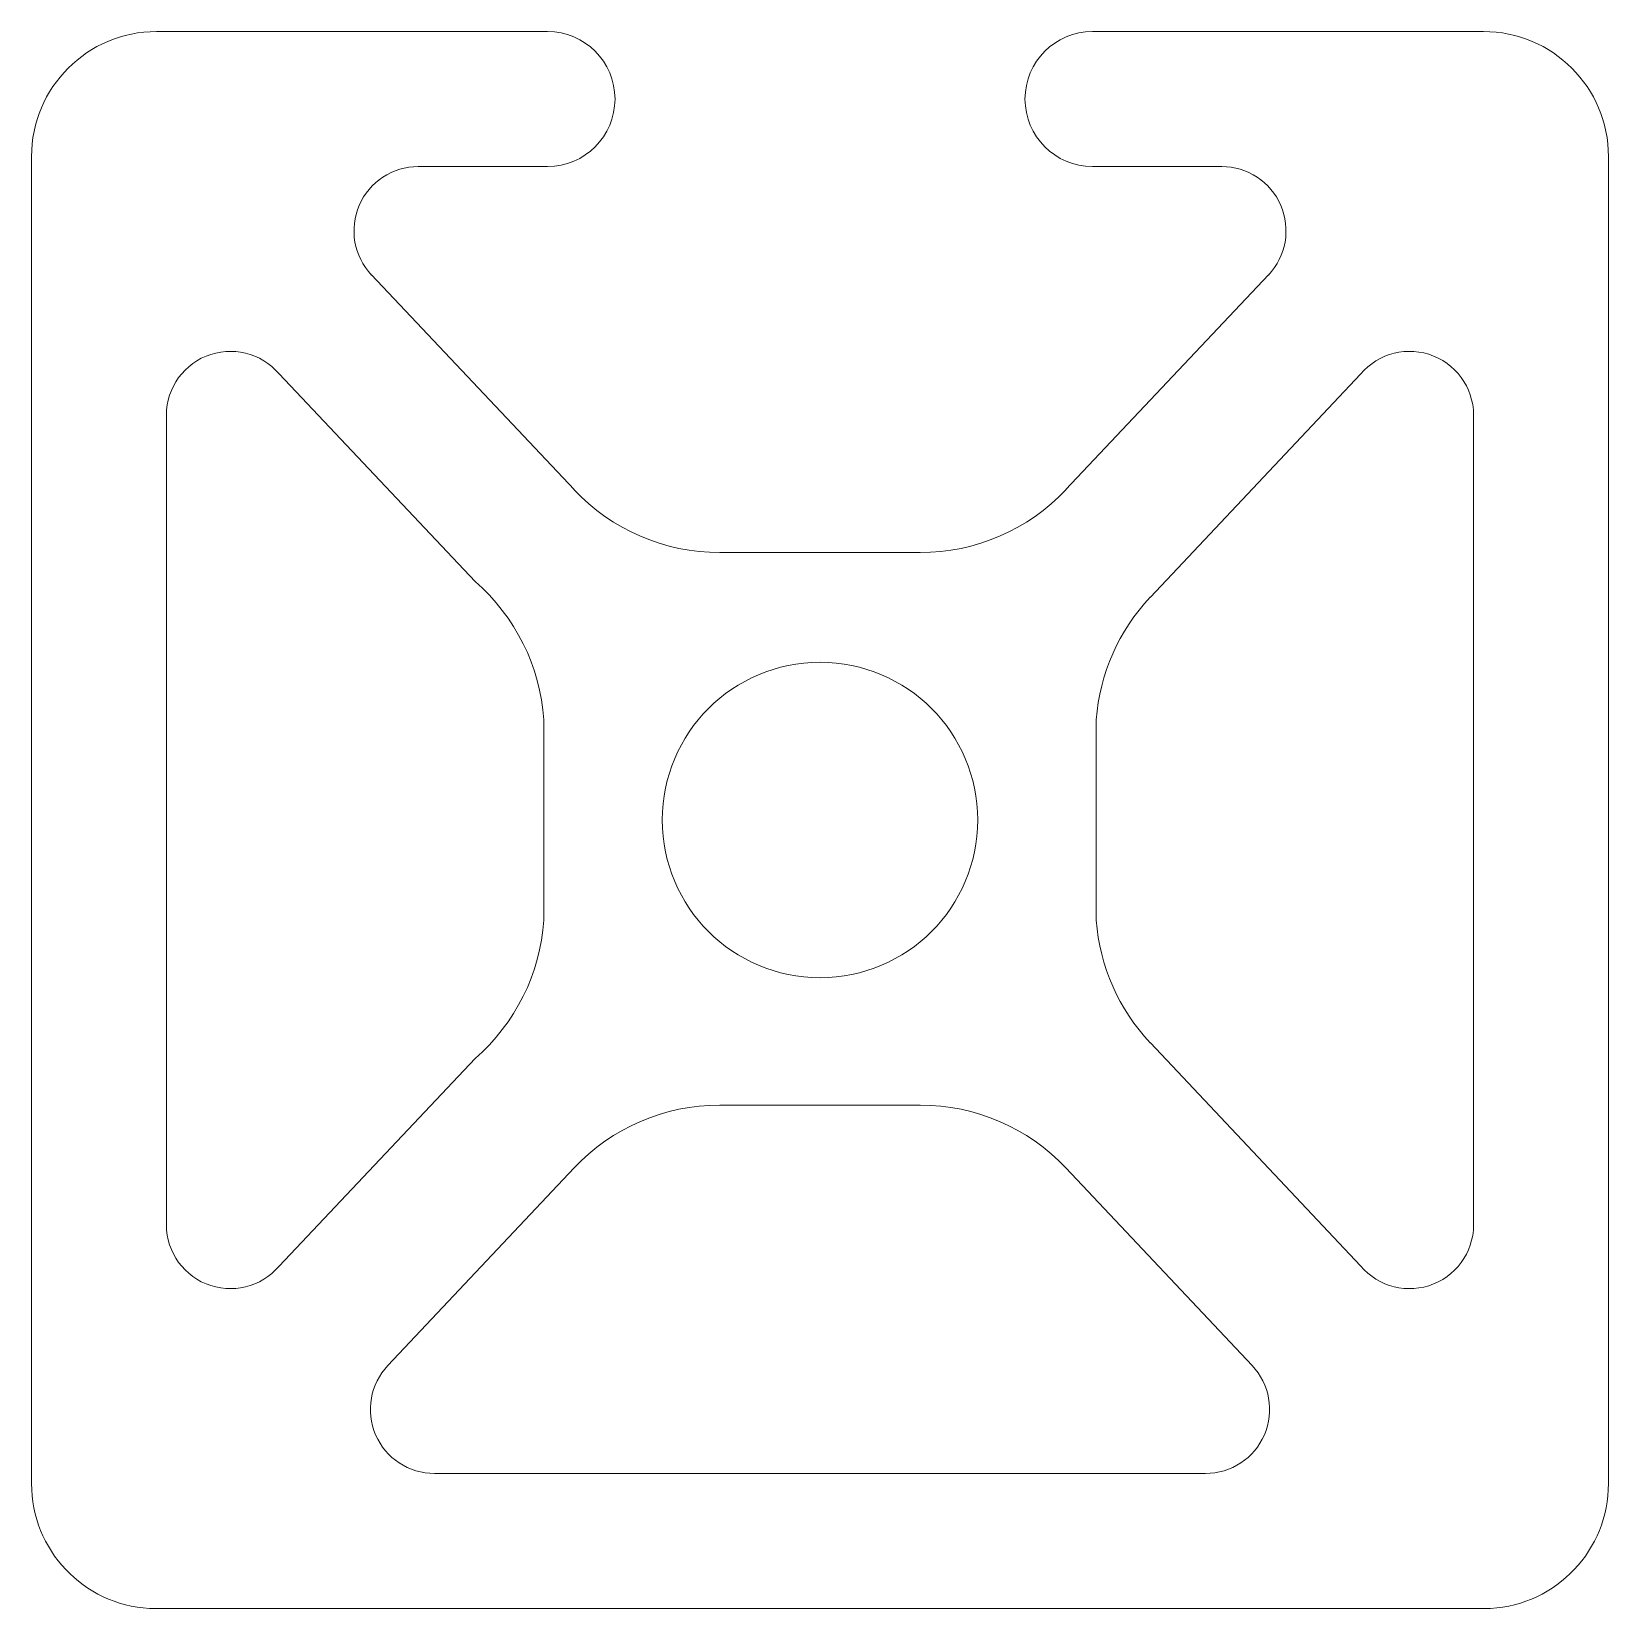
# Model space of a CAD drawing. Header units: millimetres. Extents: x -12.5 to 12.5, y -12.5 to 12.5.
import ezdxf

# ---------------------------------------------------------------- set-up
doc = ezdxf.new("R2010")
doc.units = ezdxf.units.MM

msp = doc.modelspace()

# ---------------------------------------------------------------- linework, layer by layer
at = {"color": 7, "linetype": 'Continuous', "lineweight": 15}
for p, q in [((-4.32, 12.5), (-10.518, 12.5)), ((10.518, 12.5), (4.32, 12.5)), ((-12.5, 10.518), (-12.5, -10.521)), ((12.5, -10.521), (12.5, 10.518)), ((-6.368, 10.36), (-4.32, 10.36)), ((4.32, 10.36), (6.368, 10.36)), ((-3.9, 5.237), (-7.11, 8.641)), ((7.11, 8.641), (3.9, 5.237)), ((-5.469, 3.782), (-8.574, 7.074)), ((8.569, 7.069), (5.237, 3.535)), ((-10.36, 6.338), (-10.36, -6.338)), ((10.36, -6.342), (10.36, 6.342)), ((1.59, 4.24), (-1.59, 4.24)), ((-4.38, -1.59), (-4.38, 1.59)), ((4.38, 1.59), (4.38, -1.59)), ((5.237, -3.535), (8.569, -7.069)), ((-8.574, -7.074), (-5.469, -3.782)), ((1.59, -4.52), (-1.59, -4.52)), ((-3.9, -5.517), (-6.851, -8.647)), ((6.851, -8.647), (3.9, -5.517)), ((-6.112, -10.36), (6.112, -10.36)), ((-10.63, -12.5), (10.63, -12.5))]:
    msp.add_line(p, q, dxfattribs=at)
msp.add_circle((0, 0), 2.5, dxfattribs=at)
for centre, radius, start, end in [((-10.518, 10.518), 1.982, 90, 180), ((-4.32, 11.43), 1.07, 270, 90), ((4.32, 11.43), 1.07, 90, 270), ((10.518, 10.518), 1.982, 0, 90), ((-6.368, 9.34), 1.02, 90, 223.319), ((6.368, 9.34), 1.02, 316.681, 90), ((-9.347, 6.414), 1.016, 40.5036, 184.2654), ((9.346, 6.414), 1.016, 355.9575, 139.8661), ((-1.59, 7.416), 3.176, 223.319, 270), ((1.59, 7.416), 3.176, 270, 316.681), ((-7.549, 1.381), 3.176, 3.7635, 49.0912), ((7.547, 1.356), 3.176, 136.681, 175.7781), ((-7.549, -1.381), 3.176, 310.9088, 356.2365), ((7.547, -1.356), 3.176, 184.2219, 223.319), ((-1.59, -7.696), 3.176, 90, 136.681), ((1.59, -7.696), 3.176, 43.319, 90), ((-9.347, -6.414), 1.016, 175.7346, 319.4964), ((9.346, -6.414), 1.016, 220.1339, 4.0425), ((-6.112, -9.344), 1.016, 136.681, 270), ((6.112, -9.344), 1.016, 270, 43.319), ((-10.518, -10.521), 1.982, 180, 266.7562), ((10.518, -10.521), 1.982, 273.2438, 0)]:
    msp.add_arc(centre, radius, start, end, dxfattribs=at)

doc.saveas('drawing.dxf')
